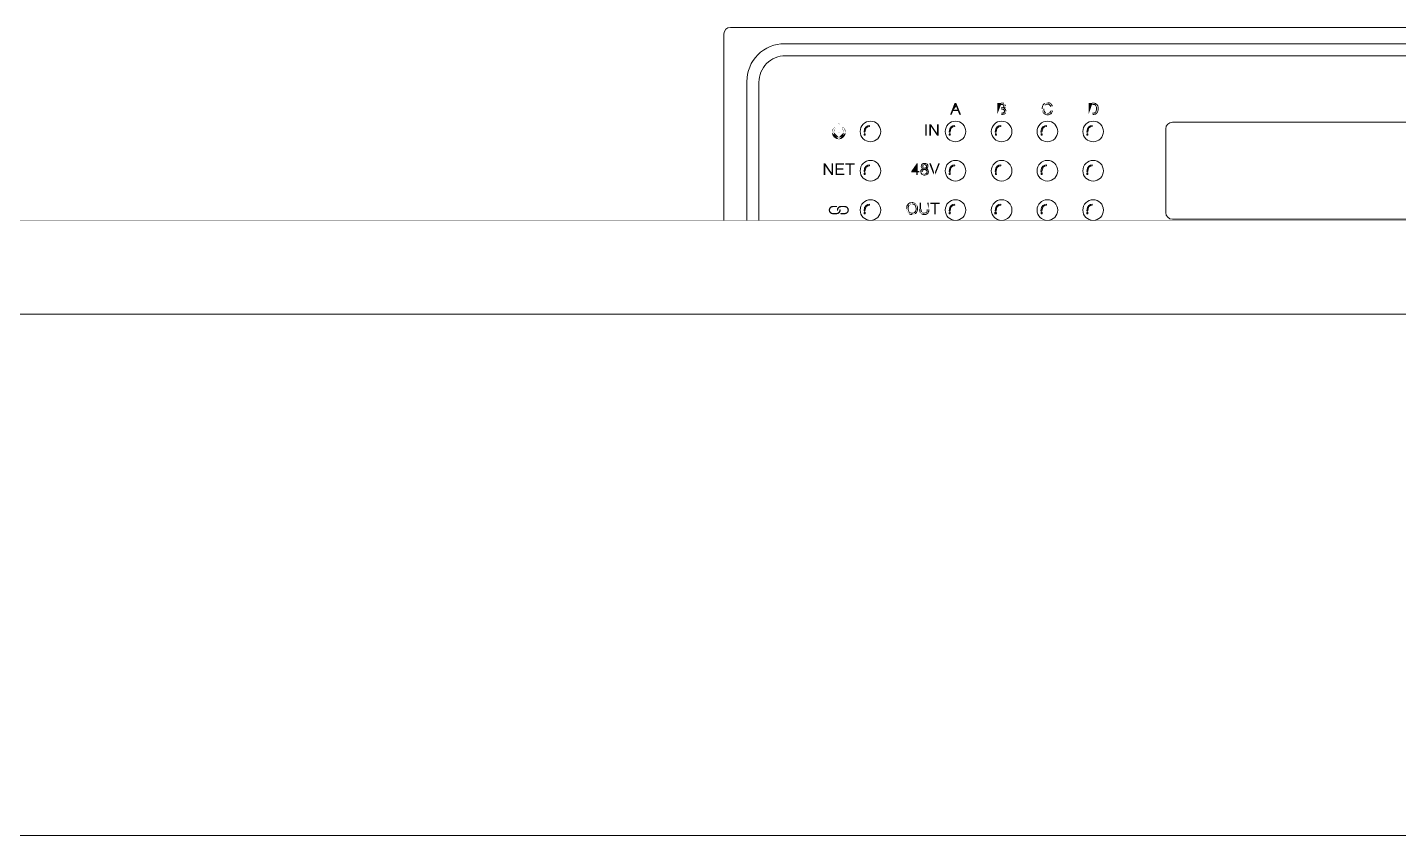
# Model space of a CAD drawing. Header units: millimetres. Extents: x -71336 to -33468, y -26189 to 22712.
# Drawn here: x -34305.3 to -34188.4, y -5720.1 to -5651.2 of the extents above; entities that cross this region are included whole.
import ezdxf

# ---------------------------------------------------------------- set-up
doc = ezdxf.new("R2010")
doc.units = ezdxf.units.MM
doc.set_wipeout_variables(frame=1)
doc.layers.add('SC - Equipment', color=7, linetype='Continuous', lineweight=13)
doc.layers.add('SC - Rack Layout - U-guides and centreline', color=5, linetype='Continuous', lineweight=13, plot=False)

# ---------------------------------------------------------------- blocks, each defined once
blk = doc.blocks.new('*U199')
at = {"layer": 'SC - Rack Layout - U-guides and centreline', "ltscale": 5}
blk.add_lwpolyline([(-300, 0), (300, 0)], dxfattribs=at)
blk = doc.blocks.new('*U200')
at = {"layer": 'SC - Rack Layout - U-guides and centreline', "color": 0, "linetype": 'ByBlock', "lineweight": -2, "transparency": 16777216}
for p in [(0, 88.9), (0, 44.45)]:
    blk.add_blockref('*U199', p, dxfattribs=at)
blk = doc.blocks.new('BLUESTREAM DA44U')
at = {"layer": 'SC - Equipment', "transparency": 33554559}
h = blk.add_hatch(color=256, dxfattribs=at)
h.paths.add_polyline_path([(-40.67, 17), (-40.29, 17.99), (-40.15, 17.99), (-39.74, 17), (-39.89, 17), (-40.01, 17.3), (-40.42, 17.3), (-40.53, 17)], flags=0)
h.paths.add_polyline_path([(-40.38, 17.41), (-40.05, 17.41), (-40.15, 17.68)], flags=0)
h.paths.add_polyline_path([(-40.22, 17.89, 0.019479), (-40.15, 17.68)], flags=0)
h.paths.add_polyline_path([(-40.27, 17.7, 0.039608), (-40.22, 17.89)], flags=0)
h = blk.add_hatch(color=256, dxfattribs=at)
h.paths.add_polyline_path([(-36.66, 17), (-36.66, 17.99), (-36.28, 17.99)], flags=0)
h.paths.add_polyline_path([(-36, 17.87, 0.152233), (-36.1, 17.96)], flags=0)
h.paths.add_polyline_path([(-35.99, 17.62, 0.140411), (-35.96, 17.74)], flags=0)
h.paths.add_polyline_path([(-35.94, 17.16, 0.118012), (-35.91, 17.29)], flags=0)
h.paths.add_polyline_path([(-36.52, 17.57), (-36.31, 17.57)], flags=0)
h.paths.add_polyline_path([(-36.33, 17.87), (-36.52, 17.87)], flags=0)
h.paths.add_polyline_path([(-36.52, 17.12), (-36.28, 17.12)], flags=0)
h.paths.add_polyline_path([(-36.3, 17.46), (-36.52, 17.46)], flags=0)
h = blk.add_hatch(color=256, dxfattribs=at)
h.paths.add_polyline_path([(-32.07, 17.35), (-31.94, 17.31)], flags=0)
h.paths.add_polyline_path([(-32.82, 17.5, 0.100922), (-32.76, 17.24)], flags=0)
h.paths.add_polyline_path([(-32.35, 18.01, 0.127789), (-32.59, 17.95)], flags=0)
h.paths.add_polyline_path([(-31.96, 17.72), (-32.09, 17.69)], flags=0)
h.paths.add_polyline_path([(-32.54, 17.84, 0.161068), (-32.65, 17.69)], flags=0)
h.paths.add_polyline_path([(-32.65, 17.69, 0.082264), (-32.68, 17.5)], flags=0)
h.paths.add_polyline_path([(-32.53, 17.14, 0.137937), (-32.36, 17.1)], flags=0)
h = blk.add_hatch(color=256, dxfattribs=at)
h.paths.add_polyline_path([(-28.87, 17), (-28.87, 17.99), (-28.53, 17.99)], flags=0)
h.paths.add_polyline_path([(-28.74, 17.12), (-28.53, 17.12)], flags=0)
h.paths.add_polyline_path([(-28.53, 17.87), (-28.74, 17.87)], flags=0)
h = blk.add_hatch(color=256, dxfattribs=at)
h.paths.add_polyline_path([(-50.75, 15.48, 0.413391), (-50.16, 14.89)], flags=0)
h.paths.add_polyline_path([(-50.58, 15.89, 0.200301), (-50.75, 15.48)], flags=0)
h.paths.add_polyline_path([(-50.46, 15.89, 0.41597), (-50.58, 15.89)], flags=0)
h.paths.add_polyline_path([(-50.46, 15.78, 0.414226), (-50.46, 15.89)], flags=0)
h.paths.add_polyline_path([(-50.46, 15.78, 0.200313), (-50.59, 15.48)], flags=0)
h.paths.add_polyline_path([(-50.59, 15.48, 0.413179), (-50.16, 15.05)], flags=0)
h.paths.add_polyline_path([(-50.16, 15.05, 0.413603), (-49.73, 15.48)], flags=0)
h.paths.add_polyline_path([(-49.73, 15.48, 0.200313), (-49.86, 15.78)], flags=0)
h.paths.add_polyline_path([(-49.86, 15.89, 0.414226), (-49.86, 15.78)], flags=0)
h.paths.add_polyline_path([(-49.74, 15.89, 0.414226), (-49.86, 15.89)], flags=0)
h.paths.add_polyline_path([(-49.57, 15.48, 0.199642), (-49.74, 15.89)], flags=0)
h.paths.add_polyline_path([(-50.16, 14.89, 0.413391), (-49.57, 15.48)], flags=0)
h = blk.add_hatch(color=256, dxfattribs=at)
h.paths.add_polyline_path([(-50.24, 15.49, 0.414943), (-50.16, 15.41)], flags=0)
h.paths.add_polyline_path([(-50.24, 15.49), (-50.24, 16.16)], flags=0)
h.paths.add_polyline_path([(-50.16, 16.24, 0.413943), (-50.24, 16.16)], flags=0)
h.paths.add_polyline_path([(-50.08, 16.16, 0.413943), (-50.16, 16.24)], flags=0)
h.paths.add_polyline_path([(-50.08, 16.16), (-50.08, 15.49)], flags=0)
h.paths.add_polyline_path([(-50.16, 15.41, 0.414943), (-50.08, 15.49)], flags=0)
for points in [[(-42.43, 15.2), (-42.43, 16.18), (-42.3, 16.18), (-41.78, 15.41), (-41.78, 16.18), (-41.65, 16.18), (-41.65, 15.2), (-41.79, 15.2), (-42.3, 15.97), (-42.3, 15.2)], [(-51.44, 11.85), (-51.44, 12.83), (-51.3, 12.83), (-50.78, 12.06), (-50.78, 12.83), (-50.66, 12.83), (-50.66, 11.85), (-50.79, 11.85), (-51.31, 12.62), (-51.31, 11.85)], [(-50.44, 11.85), (-50.44, 12.83), (-49.72, 12.83), (-49.72, 12.72), (-50.3, 12.72), (-50.3, 12.41), (-49.76, 12.41), (-49.76, 12.3), (-50.3, 12.3), (-50.3, 11.96), (-49.7, 11.96), (-49.7, 11.85)], [(-49.27, 11.85), (-49.27, 12.72), (-49.59, 12.72), (-49.59, 12.83), (-48.81, 12.83), (-48.81, 12.72), (-49.14, 12.72), (-49.14, 11.85)], [(-43.55, 11.85), (-43.55, 12.08), (-43.97, 12.08), (-43.97, 12.19), (-43.52, 12.83), (-43.43, 12.83), (-43.43, 12.19), (-43.29, 12.19), (-43.29, 12.08), (-43.43, 12.08), (-43.43, 11.85)], [(-42.02, 8.5), (-42.02, 9.37), (-42.35, 9.37), (-42.35, 9.48), (-41.57, 9.48), (-41.57, 9.37), (-41.89, 9.37), (-41.89, 8.5)], [(-50.36, 8.5), (-50.66, 8.5), (-50.66, 8.5, -0.413776), (-51.02, 8.86), (-51.02, 8.86, -0.413551), (-50.66, 9.22), (-50.66, 9.22), (-50.36, 9.22), (-50.36, 9.22, -0.412325), (-50.3, 9.17), (-50.3, 9.17, -0.413793), (-50.36, 9.11), (-50.36, 9.11), (-50.66, 9.11), (-50.66, 9.11, 0.413369), (-50.91, 8.86), (-50.91, 8.86, 0.412969), (-50.66, 8.61), (-50.66, 8.61), (-50.36, 8.61), (-50.36, 8.61, 0.413693), (-50.11, 8.86), (-50.11, 8.86, -0.412325), (-50.05, 8.92), (-50.05, 8.92, -0.412325), (-49.99, 8.86), (-49.99, 8.86, -0.4135)], [(-49.66, 8.5), (-49.97, 8.5), (-49.97, 8.5, -0.415578), (-50.02, 8.56), (-50.02, 8.56, -0.417391), (-49.97, 8.61), (-49.97, 8.61), (-49.66, 8.61), (-49.66, 8.61, 0.413369), (-49.41, 8.86), (-49.41, 8.86, 0.413693), (-49.66, 9.11), (-49.66, 9.11), (-49.97, 9.11), (-49.97, 9.11, 0.412969), (-50.22, 8.86), (-50.22, 8.86, -0.415578), (-50.27, 8.81), (-50.27, 8.81, -0.417391), (-50.33, 8.86), (-50.33, 8.86, -0.413776), (-49.97, 9.22), (-49.97, 9.22), (-49.66, 9.22), (-49.66, 9.22, -0.4135), (-49.3, 8.86), (-49.3, 8.86, -0.413275)], [(-28.42, 6.35), (-28.42, 6.59), (-28.84, 6.59), (-28.84, 6.7), (-28.39, 7.34), (-28.3, 7.34), (-28.3, 6.7), (-28.16, 6.7), (-28.16, 6.59), (-28.3, 6.59), (-28.3, 6.35)], [(-12.32, 4.33), (-12.32, 4.57), (-12.75, 4.57), (-12.75, 4.68), (-12.3, 5.32), (-12.2, 5.32), (-12.2, 4.68), (-12.06, 4.68), (-12.06, 4.57), (-12.2, 4.57), (-12.2, 4.33)], [(-10.86, 4.33), (-10.86, 4.57), (-11.29, 4.57), (-11.29, 4.68), (-10.84, 5.32), (-10.74, 5.32), (-10.74, 4.68), (-10.61, 4.68), (-10.61, 4.57), (-10.74, 4.57), (-10.74, 4.33)]]:
    blk.add_hatch(color=256, dxfattribs=at).paths.add_polyline_path(points)
h = blk.add_hatch(color=256, dxfattribs=at)
h.paths.add_polyline_path([(-43.04, 12.13, 0.119829), (-43.02, 12.03)], flags=0)
h.paths.add_polyline_path([(-43.02, 12.03, 0.156901), (-42.95, 11.96)], flags=0)
h.paths.add_polyline_path([(-42.95, 11.96, 0.129097), (-42.84, 11.93)], flags=0)
h = blk.add_hatch(color=256, dxfattribs=at)
h.paths.add_polyline_path([(-42.07, 11.85), (-42.45, 12.83), (-42.31, 12.83), (-42.05, 12.12)], flags=0)
h.paths.add_polyline_path([(-42, 11.95, 0.018614), (-42.05, 12.12)], flags=0)
h.paths.add_polyline_path([(-41.95, 12.12, 0.022231), (-42, 11.95)], flags=0)
h.paths.add_polyline_path([(-41.95, 12.12), (-41.68, 12.83), (-41.55, 12.83), (-41.94, 11.85)], flags=0)
h = blk.add_hatch(color=256, dxfattribs=at)
h.paths.add_polyline_path([(-43.5, 9.25, 0.147897), (-43.66, 9.43)], flags=0)
h.paths.add_polyline_path([(-43.91, 8.48, 0.128096), (-43.67, 8.54)], flags=0)
h.paths.add_polyline_path([(-44.33, 8.73, 0.145452), (-44.16, 8.55)], flags=0)
h.paths.add_polyline_path([(-44.38, 8.98, 0.11474), (-44.33, 8.73)], flags=0)
h.paths.add_polyline_path([(-43.91, 9.39, 0.198414), (-44.15, 9.29)], flags=0)
h = blk.add_hatch(color=256, dxfattribs=at)
h.paths.add_polyline_path([(-42.62, 9.48), (-42.49, 9.48), (-42.49, 8.91)], flags=0)
h.paths.add_polyline_path([(-43.23, 8.66, 0.176875), (-43.1, 8.53)], flags=0)
h.paths.add_polyline_path([(-43.27, 8.91), (-43.27, 9.48), (-43.14, 9.48), (-43.14, 8.91)], flags=0)
h.paths.add_polyline_path([(-43.11, 8.72, 0.177011), (-43.03, 8.63)], flags=0)
h = blk.add_hatch(color=256, dxfattribs=at)
h.paths.add_polyline_path([(-40.07, 6.35), (-40.2, 6.35), (-40.2, 7.12)], flags=0)
h.paths.add_polyline_path([(-40.44, 6.98), (-40.44, 7.09)], flags=0)
h.paths.add_polyline_path([(-40.44, 7.09, 0.073483), (-40.26, 7.21)], flags=0)
h.paths.add_polyline_path([(-40.15, 7.34), (-40.07, 7.34)], flags=0)
h = blk.add_hatch(color=256, dxfattribs=at)
h.paths.add_polyline_path([(-35.99, 6.47), (-35.99, 6.35), (-36.64, 6.35)], flags=0)
h.paths.add_polyline_path([(-36.62, 6.43, 0.099395), (-36.64, 6.35)], flags=0)
h.paths.add_polyline_path([(-36.49, 7.04), (-36.61, 7.05)], flags=0)
h.paths.add_polyline_path([(-36.01, 6.95, 0.099941), (-35.99, 7.07)], flags=0)
h.paths.add_polyline_path([(-36.42, 6.53, 0.051542), (-36.47, 6.47)], flags=0)
h = blk.add_hatch(color=256, dxfattribs=at)
h.paths.add_polyline_path([(-32.71, 6.61), (-32.59, 6.63)], flags=0)
h.paths.add_polyline_path([(-32.4, 6.43, 0.206436), (-32.25, 6.49)], flags=0)
h.paths.add_polyline_path([(-32.47, 6.82), (-32.46, 6.92)], flags=0)
h.paths.add_polyline_path([(-32.44, 6.92, 0.148632), (-32.3, 6.96)], flags=0)
h.paths.add_polyline_path([(-32.58, 7.06), (-32.7, 7.08)], flags=0)
h.paths.add_polyline_path([(-32.26, 7.31, 0.117758), (-32.4, 7.34)], flags=0)
h.paths.add_polyline_path([(-32.12, 7.08, 0.137927), (-32.15, 7.21)], flags=0)
h.paths.add_polyline_path([(-32.15, 6.97, 0.150103), (-32.12, 7.08)], flags=0)
h.paths.add_polyline_path([(-32.16, 6.42, 0.215078), (-32.07, 6.64)], flags=0)
h = blk.add_hatch(color=256, dxfattribs=at)
h.paths.add_polyline_path([(-11.99, 4.33), (-11.73, 4.7), (-11.97, 5.05), (-11.82, 5.05), (-11.71, 4.88)], flags=0)
h.paths.add_polyline_path([(-11.66, 4.8, 0.011051), (-11.71, 4.88)], flags=0)
h.paths.add_polyline_path([(-11.6, 4.88, 0.006273), (-11.66, 4.8)], flags=0)
h.paths.add_polyline_path([(-11.6, 4.88), (-11.48, 5.05), (-11.34, 5.05), (-11.58, 4.71), (-11.32, 4.33), (-11.47, 4.33), (-11.61, 4.56), (-11.65, 4.62), (-11.84, 4.33)], flags=0)
h = blk.add_hatch(color=256, dxfattribs=at)
h.paths.add_polyline_path([(-10.05, 4.33), (-10.05, 5.32), (-9.71, 5.32)], flags=0)
h.paths.add_polyline_path([(-9.92, 4.45), (-9.71, 4.45)], flags=0)
h.paths.add_polyline_path([(-9.71, 5.2), (-9.92, 5.2)], flags=0)
h = blk.add_hatch(color=256, dxfattribs=at)
h.paths.add_polyline_path([(-8.87, 4.32, 0.092709), (-8.73, 4.34)], flags=0)
h.paths.add_polyline_path([(-8.94, 4.73, 0.082058), (-9.03, 4.69)], flags=0)
h.paths.add_polyline_path([(-8.61, 4.79, 0.007744), (-8.61, 4.82)], flags=0)
h.paths.add_polyline_path([(-8.97, 4.83), (-9.09, 4.84)], flags=0)
h.paths.add_polyline_path([(-8.49, 4.79), (-8.49, 4.63)], flags=0)
h.paths.add_polyline_path([(-8.48, 4.42, 0.085069), (-8.45, 4.33)], flags=0)
h.paths.add_polyline_path([(-8.45, 4.33), (-8.58, 4.33)], flags=0)
h.paths.add_polyline_path([(-8.71, 4.44, 0.156915), (-8.63, 4.53)], flags=0)
h = blk.add_hatch(color=256, dxfattribs=at)
h.paths.add_polyline_path([(-8.3, 4.33), (-8.3, 5.05), (-8.2, 5.05), (-8.2, 4.95)], flags=0)
h.paths.add_polyline_path([(-7.72, 4.77), (-7.72, 4.33), (-7.84, 4.33), (-7.84, 4.77)], flags=0)
h.paths.add_polyline_path([(-8.18, 4.72), (-8.18, 4.33)], flags=0)
h = blk.add_hatch(color=256, dxfattribs=at)
h.paths.add_polyline_path([(-7.27, 4.44), (-7.26, 4.33)], flags=0)
h.paths.add_polyline_path([(-7.51, 4.54), (-7.51, 4.95), (-7.6, 4.95), (-7.6, 5.05), (-7.51, 5.05), (-7.51, 5.23), (-7.39, 5.3), (-7.39, 5.05), (-7.27, 5.05), (-7.27, 4.95), (-7.39, 4.95), (-7.39, 4.54)], flags=0)
h = blk.add_hatch(color=256, dxfattribs=at)
h.paths.add_polyline_path([(-6.17, 4.33), (-5.79, 5.32), (-5.65, 5.32), (-5.25, 4.33), (-5.4, 4.33), (-5.51, 4.63), (-5.93, 4.63), (-6.03, 4.33)], flags=0)
h.paths.add_polyline_path([(-5.89, 4.74), (-5.55, 4.74), (-5.66, 5.01)], flags=0)
h.paths.add_polyline_path([(-5.73, 5.22, 0.019479), (-5.66, 5.01)], flags=0)
h.paths.add_polyline_path([(-5.78, 5.03, 0.039608), (-5.73, 5.22)], flags=0)
h = blk.add_hatch(color=256, dxfattribs=at)
h.paths.add_polyline_path([(-4.69, 4.33), (-4.69, 4.44)], flags=0)
h.paths.add_polyline_path([(-5.04, 4.34, 0.10711), (-4.92, 4.32)], flags=0)
h.paths.add_polyline_path([(-5.16, 4.6), (-5.16, 5.05), (-5.04, 5.05), (-5.04, 4.65)], flags=0)
h.paths.add_polyline_path([(-4.89, 4.42, 0.136472), (-4.79, 4.45)], flags=0)
h.paths.add_polyline_path([(-4.7, 4.66), (-4.7, 5.05), (-4.58, 5.05), (-4.58, 4.33)], flags=0)
h = blk.add_hatch(color=256, dxfattribs=at)
h.paths.add_polyline_path([(-3.93, 4.33), (-3.93, 4.42)], flags=0)
h.paths.add_polyline_path([(-4.29, 4.36, 0.149618), (-4.13, 4.32)], flags=0)
h.paths.add_polyline_path([(-4.13, 5.06, 0.150131), (-4.29, 5.02)], flags=0)
h.paths.add_polyline_path([(-3.94, 4.97, 0.117031), (-4.02, 5.04)], flags=0)
h.paths.add_polyline_path([(-3.94, 4.97), (-3.94, 5.32), (-3.82, 5.32), (-3.82, 4.33)], flags=0)
h = blk.add_hatch(color=256, dxfattribs=at)
h.paths.add_polyline_path([(-2.86, 4.36, 0.150031), (-2.74, 4.48)], flags=0)
h.paths.add_polyline_path([(-3.03, 4.32, 0.128085), (-2.86, 4.36)], flags=0)
at = {"layer": 'SC - Equipment'}
for points in [[(59.96, 0.56, -0.413199), (59.4, 0), (-59.4, 0, -0.413197), (-59.96, 0.56), (-59.96, 23.87, -0.413196), (-59.4, 24.43), (59.4, 24.43, -0.413198), (59.96, 23.87)], [(-54.77, 1.39, -0.198277), (-57.06, 2.33, -0.199277), (-58, 4.61), (-58, 19.82, -0.199527), (-57.06, 22.1, -0.197895), (-54.77, 23.04), (54.77, 23.04, -0.198278), (57.06, 22.1, -0.199336), (58, 19.82), (58, 4.61, -0.199408), (57.06, 2.33, -0.19786), (54.77, 1.39)], [(56.31, 21.35, -0.201012), (56.97, 19.76), (56.97, 4.66, -0.200824), (56.31, 3.08, -0.19977), (54.71, 2.42), (-54.71, 2.42), (-54.72, 2.42, -0.199543), (-56.31, 3.08, -0.201149), (-56.97, 4.66), (-56.97, 19.76, -0.201041), (-56.31, 21.35, -0.199576), (-54.71, 22.01), (54.71, 22.01), (54.72, 22.01, -0.199513)], [(-46.59, 15.56, 0.413694), (-47.46, 16.44, 0.413694), (-48.34, 15.56, 0.413694), (-47.46, 14.68, 0.413694)], [(-39.34, 15.56, 0.413694), (-40.21, 16.44, 0.413694), (-41.09, 15.56, 0.413694), (-40.21, 14.68, 0.413694)], [(-35.4, 15.56, 0.413694), (-36.28, 16.44, 0.413694), (-37.16, 15.56, 0.413694), (-36.28, 14.68, 0.413694)], [(-31.5, 15.56, 0.413694), (-32.38, 16.44, 0.413694), (-33.26, 15.56, 0.413694), (-32.38, 14.68, 0.413694)], [(-27.6, 15.56, 0.413694), (-28.48, 16.44, 0.413694), (-29.36, 15.56, 0.413694), (-28.48, 14.68, 0.413694)], [(-46.59, 12.21, 0.413694), (-47.46, 13.09, 0.413694), (-48.34, 12.21, 0.413694), (-47.46, 11.33, 0.413694)], [(-39.34, 12.21, 0.413694), (-40.21, 13.09, 0.413694), (-41.09, 12.21, 0.413694), (-40.21, 11.33, 0.413694)], [(-35.4, 12.21, 0.413694), (-36.28, 13.09, 0.413694), (-37.16, 12.21, 0.413694), (-36.28, 11.33, 0.413694)], [(-31.5, 12.21, 0.413694), (-32.38, 13.09, 0.413694), (-33.26, 12.21, 0.413694), (-32.38, 11.33, 0.413694)], [(-27.6, 12.21, 0.413694), (-28.48, 13.09, 0.413694), (-29.36, 12.21, 0.413694), (-28.48, 11.33, 0.413694)], [(-46.59, 8.86, 0.413694), (-47.46, 9.74, 0.413694), (-48.34, 8.86, 0.413694), (-47.46, 7.98, 0.413694)], [(-39.34, 8.86, 0.413694), (-40.21, 9.74, 0.413694), (-41.09, 8.86, 0.413694), (-40.21, 7.98, 0.413694)], [(-35.4, 8.86, 0.413694), (-36.28, 9.74, 0.413694), (-37.16, 8.86, 0.413694), (-36.28, 7.98, 0.413694)], [(-31.5, 8.86, 0.413694), (-32.38, 9.74, 0.413694), (-33.26, 8.86, 0.413694), (-32.38, 7.98, 0.413694)], [(-27.6, 8.86, 0.413694), (-28.48, 9.74, 0.413694), (-29.36, 8.86, 0.413694), (-28.48, 7.98, 0.413694)]]:
    blk.add_lwpolyline(points, format="xyb", close=True, dxfattribs=at)
for points in [[(-47.93, 15.5), (-48.01, 15.5)], [(-47.91, 15.25), (-48, 15.24)], [(-47.98, 15.4), (-47.9, 15.37)], [(-47.53, 16.07), (-47.53, 15.98)], [(-40.68, 15.5), (-40.76, 15.5)], [(-40.66, 15.25), (-40.75, 15.24)], [(-40.73, 15.4), (-40.65, 15.37)], [(-40.29, 16.07), (-40.28, 15.98)], [(-36.74, 15.5), (-36.83, 15.5)], [(-36.73, 15.25), (-36.81, 15.24)], [(-36.8, 15.4), (-36.72, 15.37)], [(-36.35, 16.07), (-36.35, 15.98)], [(-32.84, 15.5), (-32.93, 15.5)], [(-32.83, 15.25), (-32.91, 15.24)], [(-32.9, 15.4), (-32.82, 15.37)], [(-32.45, 16.07), (-32.45, 15.98)], [(-28.94, 15.5), (-29.03, 15.5)], [(-28.93, 15.25), (-29.01, 15.24)], [(-29, 15.4), (-28.92, 15.37)], [(-28.55, 16.07), (-28.55, 15.98)], [(-21.71, 16.35), (12.77, 16.35)], [(-47.93, 12.14), (-48.01, 12.15)], [(-47.91, 11.9), (-48, 11.89)], [(-47.98, 12.05), (-47.9, 12.02)], [(-47.53, 12.72), (-47.53, 12.63)], [(-40.68, 12.14), (-40.76, 12.15)], [(-40.66, 11.9), (-40.75, 11.89)], [(-40.73, 12.05), (-40.65, 12.02)], [(-40.29, 12.72), (-40.28, 12.63)], [(-36.74, 12.14), (-36.83, 12.15)], [(-36.73, 11.9), (-36.81, 11.89)], [(-36.8, 12.05), (-36.72, 12.02)], [(-36.35, 12.72), (-36.35, 12.63)], [(-32.84, 12.14), (-32.93, 12.15)], [(-32.83, 11.9), (-32.91, 11.89)], [(-32.9, 12.05), (-32.82, 12.02)], [(-32.45, 12.72), (-32.45, 12.63)], [(-28.94, 12.14), (-29.03, 12.15)], [(-28.93, 11.9), (-29.01, 11.89)], [(-29, 12.05), (-28.92, 12.02)], [(-28.55, 12.72), (-28.55, 12.63)], [(-47.53, 9.37), (-47.53, 9.28)], [(-40.29, 9.37), (-40.28, 9.28)], [(-36.35, 9.37), (-36.35, 9.28)], [(-32.45, 9.37), (-32.45, 9.28)], [(-28.55, 9.37), (-28.55, 9.28)], [(-47.93, 8.79), (-48.01, 8.8)], [(-47.91, 8.55), (-48, 8.54)], [(-47.98, 8.7), (-47.9, 8.67)], [(-40.68, 8.79), (-40.76, 8.8)], [(-40.66, 8.55), (-40.75, 8.54)], [(-40.73, 8.7), (-40.65, 8.67)], [(-36.85, 8.68), (-36.76, 8.64)], [(-36.74, 8.79), (-36.83, 8.8)], [(-36.73, 8.55), (-36.81, 8.54)], [(-36.8, 8.7), (-36.72, 8.67)], [(-32.84, 8.79), (-32.93, 8.8)], [(-32.83, 8.55), (-32.91, 8.54)], [(-32.9, 8.7), (-32.82, 8.67)], [(-28.94, 8.79), (-29.03, 8.8)], [(-28.93, 8.55), (-29.01, 8.54)], [(-29, 8.7), (-28.92, 8.67)]]:
    blk.add_lwpolyline(points, dxfattribs=at)
blk.add_lwpolyline([(13.35, 15.78), (13.35, 8.65, -0.413596), (12.77, 8.08), (-21.71, 8.08, -0.413459), (-22.29, 8.65), (-22.29, 15.78)], format="xyb", dxfattribs=at)
for points in [[(-36.18, 17.86), (-36.21, 17.87), (-36.26, 17.87), (-36.33, 17.87)], [(-36.31, 17.57), (-36.25, 17.57), (-36.21, 17.58), (-36.19, 17.59)], [(-36.28, 17.99), (-36.21, 17.99), (-36.15, 17.98), (-36.1, 17.96)], [(-36.19, 17.59), (-36.15, 17.6), (-36.13, 17.61), (-36.11, 17.63)], [(-36.11, 17.81), (-36.13, 17.83), (-36.15, 17.85), (-36.18, 17.86)], [(-36.09, 17.72), (-36.09, 17.75), (-36.09, 17.78), (-36.11, 17.81)], [(-36.11, 17.63), (-36.09, 17.66), (-36.09, 17.69), (-36.09, 17.72)], [(-35.99, 17.62), (-36.01, 17.58), (-36.05, 17.55), (-36.1, 17.53)], [(-36, 17.87), (-35.97, 17.83), (-35.96, 17.78), (-35.96, 17.74)], [(-32.82, 17.5), (-32.82, 17.61), (-32.8, 17.7), (-32.76, 17.77)], [(-32.76, 17.77), (-32.72, 17.85), (-32.66, 17.91), (-32.59, 17.95)], [(-32.35, 17.89), (-32.43, 17.89), (-32.49, 17.88), (-32.54, 17.84)], [(-32.35, 18.01), (-32.25, 18.01), (-32.17, 17.98), (-32.1, 17.93)], [(-32.19, 17.84), (-32.23, 17.88), (-32.29, 17.89), (-32.35, 17.89)], [(-32.09, 17.69), (-32.11, 17.76), (-32.15, 17.81), (-32.19, 17.84)], [(-32.1, 17.93), (-32.03, 17.88), (-31.99, 17.81), (-31.96, 17.72)], [(-28.53, 17.99), (-28.45, 17.99), (-28.39, 17.98), (-28.35, 17.97)], [(-28.36, 17.85), (-28.4, 17.87), (-28.45, 17.87), (-28.53, 17.87)], [(-28.24, 17.74), (-28.27, 17.8), (-28.31, 17.83), (-28.36, 17.85)], [(-28.35, 17.97), (-28.3, 17.96), (-28.25, 17.94), (-28.21, 17.9)], [(-28.19, 17.5), (-28.19, 17.61), (-28.21, 17.69), (-28.24, 17.74)], [(-28.21, 17.9), (-28.16, 17.86), (-28.12, 17.8), (-28.09, 17.74)], [(-28.09, 17.74), (-28.07, 17.67), (-28.05, 17.59), (-28.05, 17.5)], [(-36.15, 17.44), (-36.19, 17.45), (-36.23, 17.46), (-36.3, 17.46)], [(-36.28, 17.12), (-36.24, 17.12), (-36.21, 17.12), (-36.19, 17.12)], [(-36.12, 17.02), (-36.16, 17.01), (-36.22, 17), (-36.28, 17)], [(-36.19, 17.12), (-36.16, 17.13), (-36.13, 17.14), (-36.11, 17.15)], [(-36.07, 17.38), (-36.09, 17.41), (-36.12, 17.43), (-36.15, 17.44)], [(-36.01, 17.07), (-36.04, 17.05), (-36.08, 17.03), (-36.12, 17.02)], [(-36.11, 17.15), (-36.09, 17.16), (-36.08, 17.18), (-36.06, 17.2)], [(-36.1, 17.53), (-36.04, 17.51), (-35.99, 17.48), (-35.96, 17.44)], [(-36.04, 17.29), (-36.04, 17.32), (-36.05, 17.36), (-36.07, 17.38)], [(-36.06, 17.2), (-36.05, 17.23), (-36.04, 17.26), (-36.04, 17.29)], [(-35.94, 17.16), (-35.96, 17.12), (-35.98, 17.09), (-36.01, 17.07)], [(-35.96, 17.44), (-35.93, 17.39), (-35.91, 17.35), (-35.91, 17.29)], [(-32.61, 17.05), (-32.68, 17.09), (-32.73, 17.16), (-32.76, 17.24)], [(-32.68, 17.5), (-32.68, 17.42), (-32.67, 17.35), (-32.65, 17.28)], [(-32.65, 17.28), (-32.62, 17.22), (-32.58, 17.17), (-32.53, 17.14)], [(-32.35, 16.98), (-32.46, 16.98), (-32.55, 17.01), (-32.61, 17.05)], [(-32.36, 17.1), (-32.29, 17.1), (-32.23, 17.12), (-32.18, 17.16)], [(-32.09, 17.07), (-32.16, 17.01), (-32.25, 16.98), (-32.35, 16.98)], [(-32.18, 17.16), (-32.13, 17.2), (-32.09, 17.26), (-32.07, 17.35)], [(-31.94, 17.31), (-31.97, 17.21), (-32.02, 17.13), (-32.09, 17.07)], [(-28.53, 17.12), (-28.46, 17.12), (-28.41, 17.12), (-28.38, 17.14)], [(-28.36, 17.02), (-28.4, 17.01), (-28.45, 17), (-28.51, 17)], [(-28.38, 17.14), (-28.34, 17.15), (-28.31, 17.17), (-28.29, 17.19)], [(-28.24, 17.07), (-28.27, 17.05), (-28.31, 17.03), (-28.36, 17.02)], [(-28.29, 17.19), (-28.26, 17.22), (-28.23, 17.26), (-28.21, 17.31)], [(-28.15, 17.16), (-28.17, 17.12), (-28.2, 17.09), (-28.24, 17.07)], [(-28.21, 17.31), (-28.2, 17.36), (-28.19, 17.43), (-28.19, 17.5)], [(-28.08, 17.3), (-28.1, 17.24), (-28.12, 17.2), (-28.15, 17.16)], [(-28.05, 17.5), (-28.05, 17.43), (-28.06, 17.36), (-28.08, 17.3)], [(-48.01, 15.5), (-47.99, 15.96), (-47.74, 16.07), (-47.53, 16.07)], [(-48, 15.24), (-48, 15.31), (-48, 15.36), (-47.98, 15.4)], [(-47.53, 15.98), (-47.78, 15.97), (-47.91, 15.82), (-47.93, 15.5)], [(-47.9, 15.37), (-47.92, 15.34), (-47.92, 15.3), (-47.91, 15.25)], [(-40.76, 15.5), (-40.74, 15.96), (-40.49, 16.07), (-40.29, 16.07)], [(-40.75, 15.24), (-40.76, 15.31), (-40.75, 15.36), (-40.73, 15.4)], [(-40.28, 15.98), (-40.53, 15.97), (-40.66, 15.82), (-40.68, 15.5)], [(-40.65, 15.37), (-40.67, 15.34), (-40.67, 15.3), (-40.66, 15.25)], [(-36.83, 15.5), (-36.81, 15.96), (-36.56, 16.07), (-36.35, 16.07)], [(-36.81, 15.24), (-36.82, 15.31), (-36.82, 15.36), (-36.8, 15.4)], [(-36.35, 15.98), (-36.6, 15.97), (-36.73, 15.82), (-36.74, 15.5)], [(-36.72, 15.37), (-36.73, 15.34), (-36.74, 15.3), (-36.73, 15.25)], [(-32.93, 15.5), (-32.91, 15.96), (-32.66, 16.07), (-32.45, 16.07)], [(-32.91, 15.24), (-32.92, 15.31), (-32.92, 15.36), (-32.9, 15.4)], [(-32.45, 15.98), (-32.7, 15.97), (-32.83, 15.82), (-32.84, 15.5)], [(-32.82, 15.37), (-32.83, 15.34), (-32.83, 15.3), (-32.83, 15.25)], [(-29.03, 15.5), (-29, 15.96), (-28.75, 16.07), (-28.55, 16.07)], [(-29.01, 15.24), (-29.02, 15.31), (-29.01, 15.36), (-29, 15.4)], [(-28.55, 15.98), (-28.8, 15.97), (-28.93, 15.82), (-28.94, 15.5)], [(-28.92, 15.37), (-28.93, 15.34), (-28.93, 15.3), (-28.93, 15.25)], [(-22.29, 15.78), (-22.29, 16.1), (-22.03, 16.35), (-21.71, 16.35)], [(-48.01, 12.15), (-47.99, 12.61), (-47.74, 12.72), (-47.53, 12.72)], [(-48, 11.89), (-48, 11.96), (-48, 12.01), (-47.98, 12.05)], [(-47.53, 12.63), (-47.78, 12.62), (-47.91, 12.47), (-47.93, 12.14)], [(-47.9, 12.02), (-47.92, 11.99), (-47.92, 11.95), (-47.91, 11.9)], [(-43.17, 12.13), (-43.17, 12.2), (-43.15, 12.25), (-43.12, 12.29)], [(-43.08, 11.92), (-43.14, 11.97), (-43.17, 12.05), (-43.17, 12.13)], [(-43.13, 12.58), (-43.13, 12.65), (-43.1, 12.71), (-43.05, 12.76)], [(-43.09, 12.46), (-43.12, 12.49), (-43.13, 12.53), (-43.13, 12.58)], [(-43.12, 12.29), (-43.09, 12.34), (-43.04, 12.37), (-42.98, 12.38)], [(-42.98, 12.38), (-43.03, 12.4), (-43.07, 12.43), (-43.09, 12.46)], [(-42.84, 11.83), (-42.94, 11.83), (-43.02, 11.86), (-43.08, 11.92)], [(-43.05, 12.76), (-43, 12.81), (-42.93, 12.84), (-42.85, 12.84)], [(-42.99, 12.27), (-43.03, 12.23), (-43.04, 12.19), (-43.04, 12.13)], [(-42.96, 12.69), (-42.99, 12.66), (-43.01, 12.63), (-43.01, 12.59)], [(-43.01, 12.59), (-43.01, 12.54), (-42.99, 12.5), (-42.96, 12.47)], [(-42.85, 12.33), (-42.9, 12.33), (-42.95, 12.31), (-42.99, 12.27)], [(-42.84, 12.74), (-42.89, 12.74), (-42.93, 12.72), (-42.96, 12.69)], [(-42.96, 12.47), (-42.93, 12.44), (-42.89, 12.43), (-42.84, 12.43)], [(-42.85, 12.84), (-42.76, 12.84), (-42.69, 12.81), (-42.64, 12.76)], [(-42.7, 12.27), (-42.74, 12.31), (-42.79, 12.33), (-42.85, 12.33)], [(-42.73, 12.69), (-42.76, 12.72), (-42.8, 12.74), (-42.84, 12.74)], [(-42.84, 12.43), (-42.8, 12.43), (-42.76, 12.44), (-42.73, 12.47)], [(-42.84, 11.93), (-42.78, 11.93), (-42.74, 11.95), (-42.7, 11.98)], [(-42.61, 11.91), (-42.67, 11.86), (-42.75, 11.83), (-42.84, 11.83)], [(-42.68, 12.58), (-42.68, 12.62), (-42.7, 12.66), (-42.73, 12.69)], [(-42.73, 12.47), (-42.7, 12.5), (-42.68, 12.54), (-42.68, 12.58)], [(-42.6, 12.46), (-42.62, 12.43), (-42.66, 12.4), (-42.7, 12.38)], [(-42.7, 12.38), (-42.64, 12.36), (-42.6, 12.33), (-42.57, 12.29)], [(-42.64, 12.13), (-42.64, 12.18), (-42.66, 12.23), (-42.7, 12.27)], [(-42.7, 11.98), (-42.66, 12.02), (-42.64, 12.07), (-42.64, 12.13)], [(-42.64, 12.76), (-42.59, 12.71), (-42.56, 12.65), (-42.56, 12.58)], [(-42.52, 12.13), (-42.52, 12.04), (-42.55, 11.97), (-42.61, 11.91)], [(-42.56, 12.58), (-42.56, 12.53), (-42.57, 12.49), (-42.6, 12.46)], [(-42.57, 12.29), (-42.53, 12.24), (-42.52, 12.19), (-42.52, 12.13)], [(-40.76, 12.15), (-40.74, 12.61), (-40.49, 12.72), (-40.29, 12.72)], [(-40.75, 11.89), (-40.76, 11.96), (-40.75, 12.01), (-40.73, 12.05)], [(-40.28, 12.63), (-40.53, 12.62), (-40.66, 12.47), (-40.68, 12.14)], [(-40.65, 12.02), (-40.67, 11.99), (-40.67, 11.95), (-40.66, 11.9)], [(-36.83, 12.15), (-36.81, 12.61), (-36.56, 12.72), (-36.35, 12.72)], [(-36.81, 11.89), (-36.82, 11.96), (-36.82, 12.01), (-36.8, 12.05)], [(-36.35, 12.63), (-36.6, 12.62), (-36.73, 12.47), (-36.74, 12.14)], [(-36.72, 12.02), (-36.73, 11.99), (-36.74, 11.95), (-36.73, 11.9)], [(-32.93, 12.15), (-32.91, 12.61), (-32.66, 12.72), (-32.45, 12.72)], [(-32.91, 11.89), (-32.92, 11.96), (-32.92, 12.01), (-32.9, 12.05)], [(-32.45, 12.63), (-32.7, 12.62), (-32.83, 12.47), (-32.84, 12.14)], [(-32.82, 12.02), (-32.83, 11.99), (-32.83, 11.95), (-32.83, 11.9)], [(-29.03, 12.15), (-29, 12.61), (-28.75, 12.72), (-28.55, 12.72)], [(-29.01, 11.89), (-29.02, 11.96), (-29.01, 12.01), (-29, 12.05)], [(-28.55, 12.63), (-28.8, 12.62), (-28.93, 12.47), (-28.94, 12.14)], [(-28.92, 12.02), (-28.93, 11.99), (-28.93, 11.95), (-28.93, 11.9)], [(-48.01, 8.8), (-47.99, 9.26), (-47.74, 9.37), (-47.53, 9.37)], [(-44.38, 8.98), (-44.38, 9.14), (-44.34, 9.27), (-44.25, 9.36)], [(-44.25, 9.36), (-44.16, 9.45), (-44.05, 9.5), (-43.91, 9.5)], [(-43.91, 9.5), (-43.82, 9.5), (-43.74, 9.48), (-43.66, 9.43)], [(-43.73, 9.34), (-43.79, 9.37), (-43.84, 9.39), (-43.91, 9.39)], [(-40.76, 8.8), (-40.74, 9.26), (-40.49, 9.37), (-40.29, 9.37)], [(-36.83, 8.8), (-36.81, 9.26), (-36.56, 9.37), (-36.35, 9.37)], [(-32.93, 8.8), (-32.91, 9.26), (-32.66, 9.37), (-32.45, 9.37)], [(-29.03, 8.8), (-29, 9.26), (-28.75, 9.37), (-28.55, 9.37)], [(-48, 8.54), (-48, 8.61), (-48, 8.66), (-47.98, 8.7)], [(-47.53, 9.28), (-47.78, 9.27), (-47.91, 9.12), (-47.93, 8.79)], [(-47.9, 8.67), (-47.92, 8.64), (-47.92, 8.6), (-47.91, 8.55)], [(-44.15, 9.29), (-44.21, 9.23), (-44.25, 9.12), (-44.25, 8.97)], [(-44.25, 8.97), (-44.25, 8.86), (-44.22, 8.76), (-44.15, 8.69)], [(-43.91, 8.48), (-44, 8.48), (-44.09, 8.5), (-44.16, 8.55)], [(-44.15, 8.69), (-44.09, 8.62), (-44.01, 8.59), (-43.91, 8.59)], [(-43.91, 8.59), (-43.81, 8.59), (-43.73, 8.62), (-43.67, 8.69)], [(-43.61, 9.2), (-43.64, 9.26), (-43.68, 9.31), (-43.73, 9.34)], [(-43.67, 8.69), (-43.6, 8.76), (-43.57, 8.86), (-43.57, 8.99)], [(-43.5, 8.72), (-43.54, 8.64), (-43.6, 8.58), (-43.67, 8.54)], [(-43.57, 8.99), (-43.57, 9.07), (-43.59, 9.14), (-43.61, 9.2)], [(-43.5, 9.25), (-43.46, 9.17), (-43.44, 9.09), (-43.44, 8.99)], [(-43.44, 8.99), (-43.44, 8.89), (-43.46, 8.8), (-43.5, 8.72)], [(-43.23, 8.66), (-43.26, 8.73), (-43.27, 8.81), (-43.27, 8.91)], [(-43.14, 8.91), (-43.14, 8.83), (-43.13, 8.76), (-43.11, 8.72)], [(-42.88, 8.48), (-42.97, 8.48), (-43.05, 8.49), (-43.1, 8.53)], [(-43.03, 8.63), (-42.99, 8.61), (-42.95, 8.6), (-42.89, 8.6)], [(-42.89, 8.6), (-42.79, 8.6), (-42.72, 8.62), (-42.68, 8.66)], [(-42.65, 8.53), (-42.71, 8.5), (-42.78, 8.48), (-42.88, 8.48)], [(-42.68, 8.66), (-42.64, 8.71), (-42.62, 8.79), (-42.62, 8.91)], [(-42.53, 8.68), (-42.55, 8.62), (-42.59, 8.57), (-42.65, 8.53)], [(-42.49, 8.91), (-42.49, 8.81), (-42.5, 8.73), (-42.53, 8.68)], [(-40.75, 8.54), (-40.76, 8.61), (-40.75, 8.66), (-40.73, 8.7)], [(-40.28, 9.28), (-40.53, 9.27), (-40.66, 9.12), (-40.68, 8.79)], [(-40.65, 8.67), (-40.67, 8.64), (-40.67, 8.6), (-40.66, 8.55)], [(-36.86, 8.5), (-36.87, 8.57), (-36.87, 8.63), (-36.85, 8.68)], [(-36.81, 8.54), (-36.82, 8.61), (-36.82, 8.66), (-36.8, 8.7)], [(-36.76, 8.64), (-36.77, 8.61), (-36.77, 8.57), (-36.77, 8.51)], [(-36.35, 9.28), (-36.6, 9.27), (-36.73, 9.12), (-36.74, 8.79)], [(-36.72, 8.67), (-36.73, 8.64), (-36.74, 8.6), (-36.73, 8.55)], [(-32.91, 8.54), (-32.92, 8.61), (-32.92, 8.66), (-32.9, 8.7)], [(-32.45, 9.28), (-32.7, 9.27), (-32.83, 9.12), (-32.84, 8.79)], [(-32.82, 8.67), (-32.83, 8.64), (-32.83, 8.6), (-32.83, 8.55)], [(-29.01, 8.54), (-29.02, 8.61), (-29.01, 8.66), (-29, 8.7)], [(-28.55, 9.28), (-28.8, 9.27), (-28.93, 9.12), (-28.94, 8.79)], [(-28.92, 8.67), (-28.93, 8.64), (-28.93, 8.6), (-28.93, 8.55)], [(-40.31, 7.04), (-40.36, 7.01), (-40.4, 6.99), (-40.44, 6.98)], [(-40.2, 7.12), (-40.23, 7.09), (-40.26, 7.07), (-40.31, 7.04)], [(-40.26, 7.21), (-40.21, 7.25), (-40.17, 7.3), (-40.15, 7.34)], [(-36.61, 7.05), (-36.61, 7.15), (-36.57, 7.22), (-36.52, 7.27)], [(-36.52, 7.27), (-36.46, 7.32), (-36.39, 7.34), (-36.29, 7.34)], [(-36.44, 7.19), (-36.47, 7.15), (-36.49, 7.1), (-36.49, 7.04)], [(-36.3, 7.24), (-36.36, 7.24), (-36.4, 7.22), (-36.44, 7.19)], [(-36.16, 7.19), (-36.2, 7.22), (-36.24, 7.24), (-36.3, 7.24)], [(-36.29, 7.34), (-36.2, 7.34), (-36.12, 7.31), (-36.07, 7.26)], [(-36.17, 6.92), (-36.13, 6.97), (-36.11, 7.02), (-36.11, 7.07)], [(-36.11, 7.07), (-36.11, 7.12), (-36.13, 7.16), (-36.16, 7.19)], [(-36.07, 7.26), (-36.01, 7.21), (-35.99, 7.14), (-35.99, 7.07)], [(-32.7, 7.08), (-32.69, 7.17), (-32.65, 7.23), (-32.6, 7.27)], [(-32.6, 7.27), (-32.55, 7.32), (-32.48, 7.34), (-32.4, 7.34)], [(-32.52, 7.2), (-32.55, 7.17), (-32.57, 7.12), (-32.58, 7.06)], [(-32.4, 7.24), (-32.45, 7.24), (-32.49, 7.23), (-32.52, 7.2)], [(-32.28, 7.2), (-32.31, 7.23), (-32.35, 7.24), (-32.4, 7.24)], [(-32.3, 6.96), (-32.26, 6.99), (-32.24, 7.03), (-32.24, 7.09)], [(-32.24, 7.09), (-32.24, 7.13), (-32.25, 7.17), (-32.28, 7.2)], [(-32.26, 7.31), (-32.21, 7.28), (-32.17, 7.25), (-32.15, 7.21)], [(-36.62, 6.43), (-36.61, 6.48), (-36.58, 6.52), (-36.54, 6.56)], [(-36.54, 6.56), (-36.51, 6.61), (-36.45, 6.66), (-36.39, 6.71)], [(-36.28, 6.66), (-36.35, 6.59), (-36.4, 6.55), (-36.42, 6.53)], [(-36.39, 6.71), (-36.28, 6.8), (-36.21, 6.87), (-36.17, 6.92)], [(-36.09, 6.83), (-36.13, 6.79), (-36.19, 6.73), (-36.28, 6.66)], [(-36.01, 6.95), (-36.03, 6.91), (-36.05, 6.87), (-36.09, 6.83)], [(-32.61, 6.41), (-32.67, 6.46), (-32.7, 6.53), (-32.71, 6.61)], [(-32.4, 6.33), (-32.49, 6.33), (-32.56, 6.36), (-32.61, 6.41)], [(-32.59, 6.63), (-32.58, 6.56), (-32.55, 6.51), (-32.52, 6.48)], [(-32.52, 6.48), (-32.49, 6.45), (-32.45, 6.43), (-32.4, 6.43)], [(-32.39, 6.83), (-32.41, 6.83), (-32.44, 6.83), (-32.47, 6.82)], [(-32.46, 6.92), (-32.45, 6.92), (-32.45, 6.92), (-32.44, 6.92)], [(-32.16, 6.42), (-32.22, 6.36), (-32.3, 6.33), (-32.4, 6.33)], [(-32.25, 6.78), (-32.29, 6.81), (-32.33, 6.83), (-32.39, 6.83)], [(-32.15, 6.97), (-32.17, 6.93), (-32.21, 6.9), (-32.25, 6.88)], [(-32.25, 6.88), (-32.19, 6.87), (-32.15, 6.84), (-32.12, 6.8)], [(-32.2, 6.64), (-32.2, 6.69), (-32.21, 6.74), (-32.25, 6.78)], [(-32.25, 6.49), (-32.21, 6.53), (-32.2, 6.58), (-32.2, 6.64)], [(-32.12, 6.8), (-32.08, 6.76), (-32.07, 6.7), (-32.07, 6.64)], [(-9.71, 5.32), (-9.63, 5.32), (-9.58, 5.32), (-9.54, 5.31)], [(-9.54, 5.18), (-9.58, 5.2), (-9.64, 5.2), (-9.71, 5.2)], [(-9.54, 5.31), (-9.48, 5.29), (-9.43, 5.27), (-9.39, 5.23)], [(-9.42, 5.07), (-9.45, 5.13), (-9.5, 5.16), (-9.54, 5.18)], [(-9.37, 4.83), (-9.37, 4.94), (-9.39, 5.02), (-9.42, 5.07)], [(-9.4, 4.64), (-9.38, 4.7), (-9.37, 4.76), (-9.37, 4.83)], [(-9.39, 5.23), (-9.34, 5.19), (-9.3, 5.13), (-9.27, 5.07)], [(-9.27, 5.07), (-9.25, 5), (-9.23, 4.92), (-9.23, 4.83)], [(-9.23, 4.83), (-9.23, 4.76), (-9.24, 4.69), (-9.26, 4.63)], [(-9.09, 4.84), (-9.08, 4.89), (-9.06, 4.94), (-9.04, 4.97)], [(-9.09, 4.62), (-9.07, 4.65), (-9.05, 4.67), (-9.03, 4.69)], [(-9.04, 4.97), (-9.01, 5), (-8.98, 5.02), (-8.93, 5.04)], [(-8.91, 4.93), (-8.94, 4.91), (-8.96, 4.88), (-8.97, 4.83)], [(-8.94, 4.73), (-8.91, 4.73), (-8.88, 4.74), (-8.83, 4.74)], [(-8.93, 5.04), (-8.88, 5.06), (-8.83, 5.06), (-8.77, 5.06)], [(-8.79, 4.96), (-8.84, 4.96), (-8.89, 4.95), (-8.91, 4.93)], [(-8.83, 4.74), (-8.73, 4.76), (-8.66, 4.77), (-8.61, 4.79)], [(-8.61, 4.69), (-8.66, 4.67), (-8.72, 4.66), (-8.81, 4.65)], [(-8.65, 4.92), (-8.68, 4.95), (-8.72, 4.96), (-8.79, 4.96)], [(-8.77, 5.06), (-8.71, 5.06), (-8.66, 5.06), (-8.62, 5.04)], [(-8.61, 4.82), (-8.61, 4.87), (-8.63, 4.9), (-8.65, 4.92)], [(-8.62, 5.04), (-8.58, 5.03), (-8.55, 5.01), (-8.54, 4.99)], [(-8.54, 4.99), (-8.52, 4.97), (-8.5, 4.94), (-8.5, 4.91)], [(-8.5, 4.91), (-8.49, 4.89), (-8.49, 4.85), (-8.49, 4.79)], [(-8.2, 4.95), (-8.14, 5.02), (-8.07, 5.06), (-7.97, 5.06)], [(-8.13, 4.91), (-8.16, 4.88), (-8.18, 4.81), (-8.18, 4.72)], [(-7.99, 4.96), (-8.04, 4.96), (-8.09, 4.94), (-8.13, 4.91)], [(-7.91, 4.94), (-7.93, 4.95), (-7.96, 4.96), (-7.99, 4.96)], [(-7.97, 5.06), (-7.92, 5.06), (-7.88, 5.06), (-7.85, 5.04)], [(-7.86, 4.88), (-7.87, 4.9), (-7.88, 4.92), (-7.91, 4.94)], [(-7.84, 4.77), (-7.84, 4.82), (-7.85, 4.85), (-7.86, 4.88)], [(-7.85, 5.04), (-7.81, 5.03), (-7.79, 5), (-7.77, 4.98)], [(-7.77, 4.98), (-7.75, 4.95), (-7.74, 4.92), (-7.73, 4.89)], [(-7.73, 4.89), (-7.73, 4.87), (-7.72, 4.83), (-7.72, 4.77)], [(-7.19, 4.68), (-7.19, 4.8), (-7.16, 4.9), (-7.1, 4.96)], [(-7.1, 4.41), (-7.16, 4.48), (-7.19, 4.57), (-7.19, 4.68)], [(-7.1, 4.96), (-7.04, 5.03), (-6.96, 5.06), (-6.86, 5.06)], [(-7, 4.91), (-7.04, 4.87), (-7.06, 4.82), (-7.06, 4.76)], [(-6.86, 4.96), (-6.91, 4.96), (-6.96, 4.95), (-7, 4.91)], [(-6.86, 5.06), (-6.76, 5.06), (-6.69, 5.03), (-6.63, 4.97)], [(-6.71, 4.89), (-6.75, 4.94), (-6.8, 4.96), (-6.86, 4.96)], [(-6.66, 4.76), (-6.67, 4.82), (-6.68, 4.86), (-6.71, 4.89)], [(-6.63, 4.97), (-6.57, 4.9), (-6.54, 4.81), (-6.54, 4.69)], [(-4.44, 4.69), (-4.44, 4.76), (-4.43, 4.83), (-4.4, 4.88)], [(-4.4, 4.5), (-4.42, 4.55), (-4.44, 4.62), (-4.44, 4.69)], [(-4.4, 4.88), (-4.38, 4.94), (-4.34, 4.99), (-4.29, 5.02)], [(-4.26, 4.9), (-4.29, 4.85), (-4.31, 4.78), (-4.31, 4.69)], [(-4.31, 4.69), (-4.31, 4.6), (-4.29, 4.53), (-4.25, 4.48)], [(-4.12, 4.96), (-4.18, 4.96), (-4.22, 4.94), (-4.26, 4.9)], [(-4.13, 5.06), (-4.09, 5.06), (-4.05, 5.06), (-4.02, 5.04)], [(-3.98, 4.89), (-4.02, 4.94), (-4.07, 4.96), (-4.12, 4.96)], [(-3.93, 4.68), (-3.93, 4.78), (-3.95, 4.85), (-3.98, 4.89)], [(-3.98, 4.48), (-3.95, 4.52), (-3.93, 4.59), (-3.93, 4.68)], [(-3.37, 4.69), (-3.37, 4.82), (-3.33, 4.92), (-3.25, 4.98)], [(-3.27, 4.41), (-3.33, 4.48), (-3.37, 4.57), (-3.37, 4.69)], [(-3.25, 4.98), (-3.19, 5.04), (-3.12, 5.06), (-3.03, 5.06)], [(-3.18, 4.9), (-3.22, 4.85), (-3.24, 4.78), (-3.24, 4.69)], [(-3.24, 4.69), (-3.24, 4.6), (-3.22, 4.53), (-3.18, 4.48)], [(-3.03, 4.96), (-3.09, 4.96), (-3.14, 4.94), (-3.18, 4.9)], [(-3.03, 5.06), (-2.93, 5.06), (-2.85, 5.03), (-2.79, 4.97)], [(-2.88, 4.9), (-2.92, 4.94), (-2.97, 4.96), (-3.03, 4.96)], [(-2.82, 4.69), (-2.82, 4.78), (-2.84, 4.85), (-2.88, 4.9)], [(-2.88, 4.48), (-2.84, 4.53), (-2.82, 4.6), (-2.82, 4.69)], [(-2.79, 4.97), (-2.73, 4.9), (-2.7, 4.81), (-2.7, 4.7)], [(-2.7, 4.7), (-2.7, 4.61), (-2.71, 4.54), (-2.74, 4.48)], [(-9.71, 4.45), (-9.64, 4.45), (-9.59, 4.46), (-9.56, 4.47)], [(-9.54, 4.35), (-9.58, 4.34), (-9.64, 4.33), (-9.7, 4.33)], [(-9.56, 4.47), (-9.52, 4.48), (-9.49, 4.5), (-9.47, 4.52)], [(-9.42, 4.4), (-9.45, 4.38), (-9.49, 4.36), (-9.54, 4.35)], [(-9.47, 4.52), (-9.44, 4.55), (-9.41, 4.59), (-9.4, 4.64)], [(-9.33, 4.49), (-9.36, 4.45), (-9.39, 4.42), (-9.42, 4.4)], [(-9.26, 4.63), (-9.28, 4.57), (-9.3, 4.53), (-9.33, 4.49)], [(-9.11, 4.52), (-9.11, 4.56), (-9.1, 4.59), (-9.09, 4.62)], [(-9.05, 4.37), (-9.09, 4.41), (-9.11, 4.46), (-9.11, 4.52)], [(-8.87, 4.32), (-8.95, 4.32), (-9.01, 4.34), (-9.05, 4.37)], [(-8.97, 4.58), (-8.98, 4.56), (-8.98, 4.55), (-8.98, 4.52)], [(-8.98, 4.52), (-8.98, 4.49), (-8.97, 4.47), (-8.95, 4.44)], [(-8.92, 4.62), (-8.94, 4.61), (-8.95, 4.6), (-8.97, 4.58)], [(-8.95, 4.44), (-8.92, 4.42), (-8.89, 4.41), (-8.84, 4.41)], [(-8.81, 4.65), (-8.86, 4.64), (-8.9, 4.63), (-8.92, 4.62)], [(-8.84, 4.41), (-8.79, 4.41), (-8.75, 4.42), (-8.71, 4.44)], [(-8.6, 4.42), (-8.65, 4.38), (-8.69, 4.36), (-8.73, 4.34)], [(-8.63, 4.53), (-8.62, 4.55), (-8.61, 4.59), (-8.61, 4.65)], [(-8.58, 4.33), (-8.59, 4.36), (-8.6, 4.39), (-8.6, 4.42)], [(-8.49, 4.63), (-8.49, 4.52), (-8.49, 4.45), (-8.48, 4.42)], [(-7.5, 4.4), (-7.51, 4.42), (-7.51, 4.47), (-7.51, 4.54)], [(-7.45, 4.34), (-7.47, 4.36), (-7.49, 4.38), (-7.5, 4.4)], [(-7.35, 4.32), (-7.39, 4.32), (-7.42, 4.33), (-7.45, 4.34)], [(-7.39, 4.54), (-7.39, 4.5), (-7.39, 4.48), (-7.39, 4.47)], [(-7.39, 4.47), (-7.38, 4.46), (-7.38, 4.45), (-7.37, 4.45)], [(-7.37, 4.45), (-7.36, 4.44), (-7.34, 4.44), (-7.33, 4.44)], [(-7.26, 4.33), (-7.29, 4.33), (-7.32, 4.32), (-7.35, 4.32)], [(-7.33, 4.44), (-7.31, 4.44), (-7.29, 4.44), (-7.27, 4.44)], [(-6.85, 4.32), (-6.96, 4.32), (-7.04, 4.35), (-7.1, 4.41)], [(-7.07, 4.66), (-7.06, 4.58), (-7.04, 4.52), (-7, 4.48)], [(-7, 4.48), (-6.96, 4.44), (-6.91, 4.42), (-6.85, 4.42)], [(-6.85, 4.42), (-6.81, 4.42), (-6.77, 4.43), (-6.74, 4.45)], [(-6.65, 4.38), (-6.7, 4.34), (-6.77, 4.32), (-6.85, 4.32)], [(-6.74, 4.45), (-6.71, 4.47), (-6.68, 4.51), (-6.66, 4.56)], [(-6.54, 4.55), (-6.56, 4.47), (-6.6, 4.42), (-6.65, 4.38)], [(-5.16, 4.49), (-5.16, 4.52), (-5.16, 4.55), (-5.16, 4.6)], [(-5.12, 4.4), (-5.14, 4.43), (-5.15, 4.46), (-5.16, 4.49)], [(-5.04, 4.34), (-5.07, 4.36), (-5.1, 4.38), (-5.12, 4.4)], [(-5.04, 4.65), (-5.04, 4.59), (-5.04, 4.55), (-5.03, 4.52)], [(-5.03, 4.52), (-5.03, 4.49), (-5.01, 4.47), (-4.99, 4.45)], [(-4.99, 4.45), (-4.96, 4.43), (-4.93, 4.42), (-4.89, 4.42)], [(-4.69, 4.44), (-4.75, 4.36), (-4.82, 4.32), (-4.92, 4.32)], [(-4.79, 4.45), (-4.76, 4.47), (-4.74, 4.49), (-4.72, 4.52)], [(-4.72, 4.52), (-4.71, 4.56), (-4.7, 4.6), (-4.7, 4.66)], [(-4.29, 4.36), (-4.33, 4.4), (-4.37, 4.44), (-4.4, 4.5)], [(-4.25, 4.48), (-4.22, 4.44), (-4.17, 4.42), (-4.12, 4.42)], [(-3.93, 4.42), (-3.97, 4.35), (-4.04, 4.32), (-4.13, 4.32)], [(-4.12, 4.42), (-4.07, 4.42), (-4.02, 4.44), (-3.98, 4.48)], [(-3.03, 4.32), (-3.13, 4.32), (-3.21, 4.35), (-3.27, 4.41)], [(-3.18, 4.48), (-3.14, 4.44), (-3.09, 4.42), (-3.03, 4.42)], [(-3.03, 4.42), (-2.97, 4.42), (-2.92, 4.44), (-2.88, 4.48)]]:
    blk.add_open_spline(points, degree=3, dxfattribs=at)
at = {"layer": 'SC - Equipment', "transparency": 33554559}
for points in [[(-42.79, 15.2), (-42.66, 15.2), (-42.79, 16.18), (-42.66, 16.18)], [(-43.55, 12.19), (-43.55, 12.64), (-43.86, 12.19)], [(-28.42, 6.7), (-28.42, 7.14), (-28.73, 6.7)], [(-12.32, 4.68), (-12.32, 5.13), (-12.63, 4.68)], [(-10.86, 4.68), (-10.86, 5.13), (-11.17, 4.68)], [(-3.63, 5.18), (-3.5, 5.18), (-3.63, 5.32), (-3.5, 5.32)], [(-3.63, 4.33), (-3.5, 4.33), (-3.63, 5.05), (-3.5, 5.05)]]:
    blk.add_solid(points, dxfattribs=at)
blk = doc.blocks.new('1U RACK SHELF - RACK LAYOUT')
at = {"layer": 'SC - Equipment', "flags": 128}
for points in [[(221.58, 7.95), (-221.52, 7.95)], [(222.42, 0), (-222.36, 0)]]:
    blk.add_lwpolyline(points, dxfattribs=at)
blk.add_wipeout([(-222.36, 0), (-222.36, 2.42), (-222.28, 2.43), (-222.18, 2.45), (-222.07, 2.47), (-221.97, 2.51), (-221.89, 2.54), (-221.82, 2.58), (-221.77, 2.61), (-221.71, 2.66), (-221.68, 2.68), (-221.64, 2.73), (-221.62, 2.75), (-221.61, 2.77), (-221.58, 2.84), (-221.56, 2.91), (-221.54, 2.99), (-221.53, 3.07), (-221.52, 3.15), (-221.52, 3.32), (-221.52, 7.95), (221.58, 7.95), (221.58, 3.16), (221.59, 3.08), (221.59, 3.03), (221.6, 2.98), (221.61, 2.93), (221.63, 2.87), (221.64, 2.84), (221.65, 2.81), (221.66, 2.79), (221.67, 2.77), (221.73, 2.7), (221.77, 2.67), (221.82, 2.62), (221.89, 2.58), (221.98, 2.54), (222.06, 2.5), (222.15, 2.47), (222.28, 2.44), (222.38, 2.43), (222.42, 2.42), (222.42, 0)])
blk = doc.blocks.new('1U BLANK PANEL - RACK LAYOUT')
blk.add_wipeout([(-241.3, 44.45), (241.3, 44.45), (241.3, 0), (-241.3, 0)])
at = {"layer": 'SC - Equipment'}
for p, q in [((-241.3, 44.45), (241.3, 44.45)), ((241.3, 0), (-241.3, 0))]:
    blk.add_line(p, q, dxfattribs=at)
blk = doc.blocks.new('*U281')
blk.add_blockref('1U BLANK PANEL - RACK LAYOUT', (0, -44.45))

msp = doc.modelspace()

# ---------------------------------------------------------------- block references
msp.add_blockref('BLUESTREAM DA44U', (-34185.932, -5675.669))
at = {"layer": 'SC - Rack Layout - U-guides and centreline'}
msp.add_blockref('*U200', (-34297.756, -5764.572), dxfattribs=at)

# ---------------------------------------------------------------- next in the draw order: block references
msp.add_blockref('1U RACK SHELF - RACK LAYOUT', (-34297.756, -5675.67))

# ---------------------------------------------------------------- next in the draw order: block references
at = {"layer": 'SC - Equipment'}
msp.add_blockref('*U281', (-34297.725, -5675.67), dxfattribs=at)

doc.saveas('drawing.dxf')
